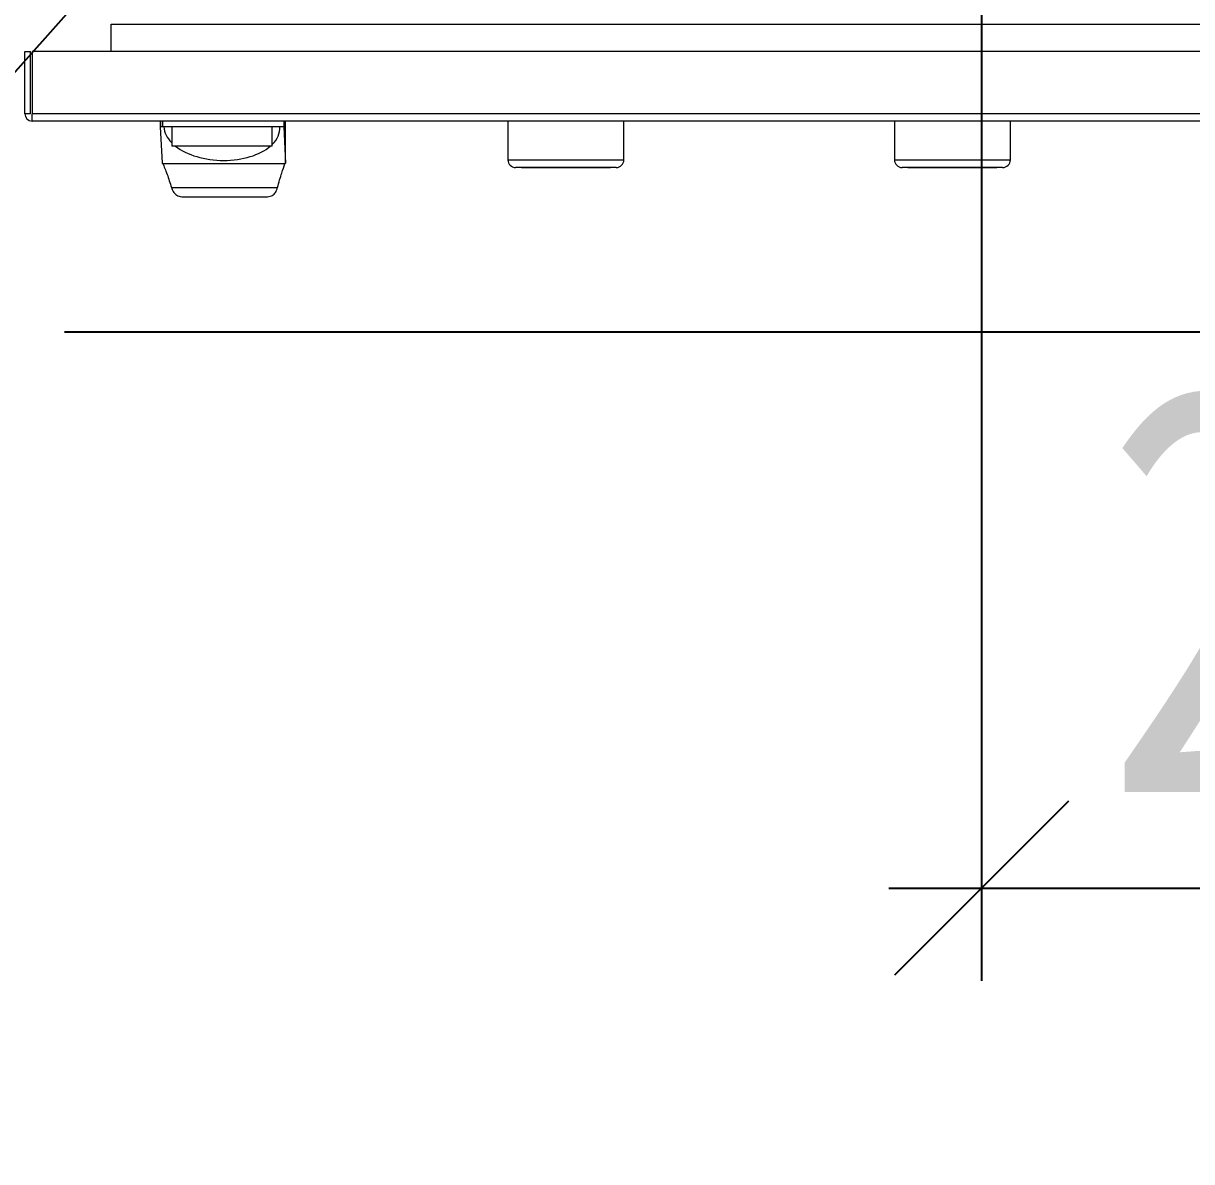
# Model space of a CAD drawing. Extents: x -2187 to 96136, y -11110 to 52208.
# Drawn here: x 43917.5 to 44219.7, y 18196.8 to 18491.3 of the extents above; entities that cross this region are included whole.
import ezdxf

# ---------------------------------------------------------------- set-up
doc = ezdxf.new("R2010")
doc.units = 0
doc.header["$LTSCALE"] = 1000
doc.header["$MEASUREMENT"] = 0
doc.linetypes.add('ACAD_ISO02W100', pattern=[15, 12, -3])
doc.layers.add('洗衣房设备', color=4, linetype='Continuous')
doc.styles.add('-宋体', font='', dxfattribs={"width": 0.8})
doc.styles.add('HZHT', font='hztxt_e.shx', dxfattribs={"width": 1.5, "bigfont": 'hztxt.shx'})
doc.styles.get('-宋体').set_extended_font_data('SimSun')
doc.dimstyles.new('50', dxfattribs={"dimscale": 30, "dimtxt": 3.5, "dimasz": 1.5, "dimexe": 0.8, "dimexo": 2, "dimgap": 0.8, "dimtad": 1, "dimdec": 0, "dimrnd": 5, "dimzin": 0, "dimdsep": 46, "dimtxsty": '-宋体', "dimblk": 'OBLIQUE', "dimcen": 0.6, "dimdle": 0.8, "dimclrd": 6, "dimclre": 6, "dimclrt": 6, "dimadec": 0, "dimazin": 0, "dimtfac": 1, "dimtdec": 0, "dimtofl": 0, "dimtmove": 2, "dimatfit": 3, "dimldrblk": 'OBLIQUE', "dimfxl": 0, "dimtolj": 1, "dimtzin": 0, "dimarcsym": 0})
doc.dimstyles.new('75', dxfattribs={"dimscale": 100, "dimtxt": 3, "dimasz": 1, "dimexe": 1, "dimexo": 1, "dimgap": 0.2, "dimtad": 1, "dimdec": 0, "dimrnd": 10, "dimzin": 0, "dimdsep": 46, "dimtxsty": 'HZHT', "dimblk1": 'ARCHTICK', "dimblk2": 'ARCHTICK', "dimsah": 1, "dimcen": 1, "dimdle": 0.5, "dimclrd": 1, "dimclre": 1, "dimadec": 0, "dimazin": 0, "dimtfac": 1, "dimtdec": 0, "dimtix": 1, "dimtmove": 2, "dimatfit": 3, "dimfxl": 0, "dimtolj": 1, "dimtzin": 0, "dimarcsym": 0})

# ---------------------------------------------------------------- blocks, each defined once
blk = doc.blocks.new('_ArchTick')
at = {"color": 0, "linetype": 'ByBlock', "const_width": 0.4}
blk.add_lwpolyline([(-0.5, -0.5), (0.5, 0.5)], dxfattribs=at)
blk = doc.blocks.new('*D127')
at = {"color": 1, "linetype": 'ACAD_ISO02W100', "lineweight": -2, "ltscale": 750}
for p, q in [((42390.1, 18544.5), (42390.1, 17223.45)), ((46340.1, 18544.5), (46340.1, 17223.45)), ((42340.1, 17323.45), (43087.63, 17323.45)), ((46390.1, 17323.45), (44337.63, 17323.45))]:
    blk.add_line(p, q, dxfattribs=at)
at = {"layer": 'Defpoints', "color": 0, "linetype": 'ACAD_ISO02W100', "ltscale": 750}
for p in [(42390.1, 18644.5), (46340.1, 18644.5), (46340.1, 17323.45)]:
    blk.add_point(p, dxfattribs=at)
at = {"color": 1, "linetype": 'ACAD_ISO02W100', "lineweight": -2, "ltscale": 750, "xscale": 100, "yscale": 100, "zscale": 100, "rotation": 180}
blk.add_blockref('_ArchTick', (42390.1, 17323.45), dxfattribs=at)
at = {"color": 1, "linetype": 'ACAD_ISO02W100', "lineweight": -2, "ltscale": 750, "xscale": 100, "yscale": 100, "zscale": 100}
blk.add_blockref('_ArchTick', (46340.1, 17323.45), dxfattribs=at)
at = {"color": 0, "linetype": 'ACAD_ISO02W100', "ltscale": 750, "insert": (43712.63, 17473.45), "char_height": 300, "attachment_point": 2, "style": 'HZHT'}
blk.add_mtext('\\A1;3950', dxfattribs=at)
blk = doc.blocks.new('_OBLIQUE')
at = {"color": 0, "linetype": 'ByBlock'}
blk.add_line((-0.5, -0.5), (0.5, 0.5), dxfattribs=at)
blk = doc.blocks.new('*D112')
at = {"layer": 'Defpoints', "color": 0, "linetype": 'ACAD_ISO02W100', "ltscale": 750}
for p in [(44165.36, 18776.32), (43868.1, 18411.5), (44574.11, 18411.5)]:
    blk.add_point(p, dxfattribs=at)
at = {"layer": '洗衣房设备', "color": 6, "linetype": 'ACAD_ISO02W100', "lineweight": -2, "ltscale": 750}
for p, q in [((44574.11, 18800.32), (44574.11, 18387.5)), ((44225.36, 18776.32), (44598.11, 18776.32)), ((43928.1, 18411.5), (44598.11, 18411.5))]:
    blk.add_line(p, q, dxfattribs=at)
at = {"layer": '洗衣房设备', "color": 6, "linetype": 'ACAD_ISO02W100', "lineweight": -2, "ltscale": 750, "xscale": 45, "yscale": 45, "zscale": 45}
for p, rotation in [((44574.11, 18776.32), 90), ((44574.11, 18411.5), 270)]:
    blk.add_blockref('_OBLIQUE', p, dxfattribs=dict(at, rotation=rotation))
at = {"layer": '洗衣房设备', "color": 6, "linetype": 'ACAD_ISO02W100', "ltscale": 750, "insert": (44497.61, 18593.91), "char_height": 105, "attachment_point": 5, "rotation": 90, "style": '-宋体'}
blk.add_mtext('\\A1;365', dxfattribs=at)
blk = doc.blocks.new('*D113')
at = {"layer": 'Defpoints', "color": 0, "linetype": 'ACAD_ISO02W100', "ltscale": 750}
for p in [(44165.36, 18776.32), (44400.1, 18644.5), (44400.1, 18267.54)]:
    blk.add_point(p, dxfattribs=at)
at = {"layer": '洗衣房设备', "color": 6, "linetype": 'ACAD_ISO02W100', "lineweight": -2, "ltscale": 750}
for p, q in [((44165.36, 18716.32), (44165.36, 18243.54)), ((44400.1, 18584.5), (44400.1, 18243.54)), ((44141.36, 18267.54), (44424.1, 18267.54))]:
    blk.add_line(p, q, dxfattribs=at)
at = {"layer": '洗衣房设备', "color": 6, "linetype": 'ACAD_ISO02W100', "lineweight": -2, "ltscale": 750, "xscale": 45, "yscale": 45, "zscale": 45, "rotation": 180}
blk.add_blockref('_OBLIQUE', (44165.36, 18267.54), dxfattribs=at)
at = {"layer": '洗衣房设备', "color": 6, "linetype": 'ACAD_ISO02W100', "lineweight": -2, "ltscale": 750, "xscale": 45, "yscale": 45, "zscale": 45}
blk.add_blockref('_OBLIQUE', (44400.1, 18267.54), dxfattribs=at)
at = {"layer": '洗衣房设备', "color": 6, "linetype": 'ACAD_ISO02W100', "ltscale": 750, "insert": (44282.73, 18344.04), "char_height": 105, "attachment_point": 5, "style": '-宋体'}
blk.add_mtext('\\A1;235', dxfattribs=at)

msp = doc.modelspace()

# ---------------------------------------------------------------- linework, layer by layer
at = {"color": 7, "linetype": 'Continuous', "lineweight": 15}
for p, q in [((43940.196, 18491.101), (44375.488, 18491.101)), ((43940.196, 18484.001), (43940.196, 18491.101)), ((43940.196, 18484.001), (43940.196, 18491.101)), ((43940.196, 18491.101), (44375.488, 18491.101)), ((43917.842, 18467.901), (43917.842, 18484.001)), ((43917.842, 18484.001), (43919.342, 18484.001)), ((43917.842, 18467.901), (43917.842, 18484.001)), ((43917.842, 18484.001), (43919.342, 18484.001)), ((43919.342, 18467.901), (43919.342, 18484.001)), ((43919.342, 18467.901), (43919.342, 18484.001)), ((43919.742, 18484.001), (43919.742, 18467.901)), ((44395.942, 18484.001), (43919.742, 18484.001)), ((44395.942, 18484.001), (43919.742, 18484.001)), ((43919.742, 18484.001), (43919.742, 18467.901)), ((43919.342, 18467.901), (43917.842, 18467.901)), ((43919.342, 18467.901), (43917.842, 18467.901)), ((44395.942, 18467.901), (43919.742, 18467.901)), ((43919.742, 18466.001), (43919.742, 18467.901)), ((43919.742, 18466.001), (43919.742, 18467.901)), ((44395.942, 18467.901), (43919.742, 18467.901)), ((44395.942, 18466.001), (43919.742, 18466.001)), ((44395.942, 18466.001), (43919.742, 18466.001)), ((43952.842, 18466.001), (43952.842, 18464.501)), ((43952.842, 18466.001), (43952.842, 18464.501)), ((43952.849, 18466.001), (43952.849, 18464.501)), ((43952.849, 18466.001), (43952.849, 18464.501)), ((43953.345, 18466.001), (43953.345, 18464.501)), ((43953.345, 18466.001), (43953.345, 18464.501)), ((43953.551, 18464.501), (43953.551, 18466.001)), ((43953.551, 18464.501), (43953.551, 18466.001)), ((43984.835, 18466.001), (43984.835, 18464.501)), ((43984.835, 18466.001), (43984.835, 18464.501)), ((43985.33, 18455.117), (43985.33, 18466.001)), ((43985.33, 18455.117), (43985.33, 18466.001)), ((44042.842, 18466.001), (44042.842, 18456.001)), ((44042.842, 18466.001), (44042.842, 18456.001)), ((44072.842, 18456.001), (44072.842, 18466.001)), ((44072.842, 18456.001), (44072.842, 18466.001)), ((44142.842, 18466.001), (44142.842, 18456.001)), ((44142.842, 18466.001), (44142.842, 18456.001)), ((44172.842, 18456.001), (44172.842, 18466.001)), ((44172.842, 18456.001), (44172.842, 18466.001)), ((43984.835, 18464.501), (43952.842, 18464.501)), ((43984.835, 18464.501), (43952.842, 18464.501)), ((43952.849, 18464.501), (43953.345, 18455.117)), ((43952.849, 18464.501), (43953.345, 18455.117)), ((43955.842, 18464.501), (43955.842, 18459.501)), ((43955.842, 18464.501), (43955.842, 18459.501)), ((43981.842, 18459.501), (43981.842, 18464.501)), ((43981.842, 18459.501), (43981.842, 18464.501)), ((43984.835, 18464.501), (43985.33, 18455.117)), ((43984.835, 18464.501), (43985.33, 18455.117)), ((43981.842, 18459.501), (43955.842, 18459.501)), ((43981.842, 18459.501), (43955.842, 18459.501)), ((43953.588, 18455.001), (43953.551, 18455.001)), ((43953.588, 18455.001), (43953.551, 18455.001)), ((43953.588, 18455.001), (43985.099, 18455.001)), ((43953.588, 18455.001), (43985.099, 18455.001)), ((43985.136, 18455.001), (43985.099, 18455.001)), ((43985.136, 18455.001), (43985.099, 18455.001)), ((44070.842, 18454.001), (44044.842, 18454.001)), ((44070.842, 18454.001), (44044.842, 18454.001)), ((44069.342, 18453.901), (44046.342, 18453.901)), ((44069.342, 18453.901), (44046.342, 18453.901)), ((44170.842, 18454.001), (44144.842, 18454.001)), ((44170.842, 18454.001), (44144.842, 18454.001)), ((44169.342, 18453.901), (44146.342, 18453.901)), ((44169.342, 18453.901), (44146.342, 18453.901)), ((43955.795, 18448.825), (43983.226, 18448.825)), ((43955.795, 18448.825), (43983.226, 18448.825)), ((43958.938, 18446.402), (43980.307, 18446.402)), ((43958.938, 18446.402), (43980.307, 18446.402))]:
    msp.add_line(p, q, dxfattribs=at)
at = {"color": 8, "linetype": 'Continuous', "lineweight": 15}
for p, q in [((44042.842, 18456.001), (44072.842, 18456.001)), ((44042.842, 18456.001), (44072.842, 18456.001)), ((44142.842, 18456.001), (44172.842, 18456.001)), ((44142.842, 18456.001), (44172.842, 18456.001))]:
    msp.add_line(p, q, dxfattribs=at)
at = {"color": 7, "linetype": 'Continuous', "lineweight": 15}
for centre, radius, start, end in [((43919.742, 18467.901), 1.9, 180, 270), ((43919.742, 18467.901), 1.9, 180, 270), ((44044.842, 18456.001), 2, 180, 270), ((44044.842, 18456.001), 2, 180, 270), ((44070.842, 18456.001), 2, 270, 0), ((44070.842, 18456.001), 2, 270, 0), ((44144.842, 18456.001), 2, 180, 270), ((44144.842, 18456.001), 2, 180, 270), ((44170.842, 18456.001), 2, 270, 0), ((44170.842, 18456.001), 2, 270, 0)]:
    msp.add_arc(centre, radius, start, end, dxfattribs=at)
for centre, major_axis, start_param, end_param in [((43968.842, 18464.501), (-14.998, 0.396), 0.0456885, 0.5375255), ((43968.842, 18464.501), (-14.998, 0.396), 0.0456885, 0.5375255), ((43968.842, 18464.501), (-14.998, 0.396), 2.6344885, 3.1872811), ((43968.842, 18464.501), (-14.998, 0.396), 2.6344885, 3.1872811), ((43968.842, 18464.501), (-14.998, 0.396), 0.6611682, 2.5718014), ((43968.842, 18464.501), (-14.998, 0.396), 0.6611682, 2.5718014), ((43953.545, 18455.117), (-0.2, 0.005), 0.0456885, 1.6164848), ((43953.545, 18455.117), (-0.2, 0.005), 0.0456885, 1.6164848), ((43985.13, 18455.117), (-0.2, 0.005), 1.6164848, 3.1872811), ((43985.13, 18455.117), (-0.2, 0.005), 1.6164848, 3.1872811)]:
    msp.add_ellipse(centre, major_axis=major_axis, ratio=0.5768145, start_param=start_param, end_param=end_param, dxfattribs=at)
for points, knots in [([(43953.588, 18455.001), (43953.736, 18454.605), (43954.036, 18453.799), (43954.844, 18451.835), (43955.423, 18450.003), (43955.795, 18448.825)], [0, 0, 0, 0, 0.2570305, 0.5222537, 1, 1, 1, 1]), ([(43953.588, 18455.001), (43953.736, 18454.605), (43954.036, 18453.799), (43954.844, 18451.835), (43955.423, 18450.003), (43955.795, 18448.825)], [0, 0, 0, 0, 0.2570305, 0.5222537, 1, 1, 1, 1]), ([(43983.226, 18448.825), (43983.403, 18449.49), (43983.762, 18450.84), (43984.514, 18453.052), (43984.874, 18454.249), (43985.099, 18455.001)], [0, 0, 0, 0, 0.2655345, 0.5386687, 1, 1, 1, 1]), ([(43983.226, 18448.825), (43983.403, 18449.49), (43983.762, 18450.84), (43984.514, 18453.052), (43984.874, 18454.249), (43985.099, 18455.001)], [0, 0, 0, 0, 0.2655345, 0.5386687, 1, 1, 1, 1]), ([(43955.795, 18448.825), (43955.928, 18448.449), (43956.191, 18447.699), (43956.961, 18446.873), (43957.897, 18446.455), (43958.644, 18446.417), (43958.938, 18446.402)], [0, 0, 0, 0, 0.23549572, 0.47010033, 0.79106011, 1, 1, 1, 1]), ([(43955.795, 18448.825), (43955.928, 18448.449), (43956.191, 18447.699), (43956.961, 18446.873), (43957.897, 18446.455), (43958.644, 18446.417), (43958.938, 18446.402)], [0, 0, 0, 0, 0.23549572, 0.47010033, 0.79106011, 1, 1, 1, 1]), ([(43980.307, 18446.402), (43980.781, 18446.445), (43981.623, 18446.522), (43982.564, 18447.249), (43983.032, 18448.104), (43983.191, 18448.697), (43983.226, 18448.825)], [0, 0, 0, 0, 0.3593504, 0.639725, 0.9220511, 1, 1, 1, 1]), ([(43980.307, 18446.402), (43980.781, 18446.445), (43981.623, 18446.522), (43982.564, 18447.249), (43983.032, 18448.104), (43983.191, 18448.697), (43983.226, 18448.825)], [0, 0, 0, 0, 0.3593504, 0.639725, 0.9220511, 1, 1, 1, 1])]:
    msp.add_open_spline(points, degree=3, knots=knots, dxfattribs=at)

# ---------------------------------------------------------------- dimensions: what is measured, and where the dimension line sits
at = {"color": 1, "linetype": 'ACAD_ISO02W100', "ltscale": 750}
dim = msp.add_linear_dim(base=(46340.097, 17323.451), p1=(42390.097, 18644.501), p2=(46340.097, 18644.501), angle=180, dimstyle='75', override={"dimfxl": 3.25}, dxfattribs=at)
dim.commit()
dim.dimension.update_dxf_attribs({"geometry": '*D127', "text_midpoint": (43712.631, 17323.451), "dimtype": 160})
at = {"layer": '洗衣房设备', "color": 2, "linetype": 'ACAD_ISO02W100', "ltscale": 750}
for base, p2, angle, picture, middle in [((44574.109, 18411.501), (43868.097, 18411.501), 270, '*D112', (44497.609, 18593.911)), ((44400.097, 18267.536), (44400.097, 18644.501), 180, '*D113', (44282.729, 18344.036))]:
    dim = msp.add_linear_dim(base=base, p1=(44165.362, 18776.32), p2=p2, angle=angle, dimstyle='50', dxfattribs=at)
    dim.commit()
    dim.dimension.update_dxf_attribs({"geometry": picture, "text_midpoint": middle})

# ---------------------------------------------------------------- leaders
msp.add_leader([(44154.844, 18747.704), (43593.03, 18116.862)], dimstyle='75', override={"dimscale": 50, "dimgap": 0.2, "dimtad": 0, "dimfxl": 0.5, "dimfxlon": 1}, dxfattribs=at)

doc.saveas('drawing.dxf')
